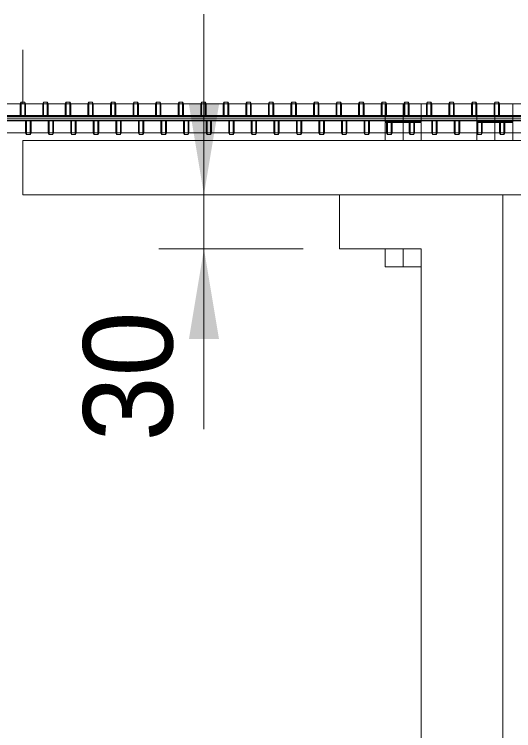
# Model space of a CAD drawing. Units: millimetres at full size, sheet at 1:20; details may follow other scales. Extents: x 0 to 8400, y 0 to 5940.
# Drawn here: x 2304 to 2580.6, y 4578.6 to 4975.6 of the extents above; entities that cross this region are included whole.
import ezdxf
from ezdxf.enums import TextEntityAlignment as Align

# ---------------------------------------------------------------- set-up
doc = ezdxf.new("R2010")
doc.units = ezdxf.units.MM
doc.header["$LTSCALE"] = 20
for name, color, linetype, lineweight in [('側板', 7, 'Continuous', 18), ('寸法', 7, 'Continuous', 13), ('踏板', 7, 'Continuous', 9), ('金物', 7, 'Continuous', 18), ('鉄筋杭', 7, 'Continuous', 18)]:
    doc.layers.add(name, color=color, linetype=linetype, lineweight=lineweight)
doc.styles.add('ＭＳ Ｐゴシック', font='')
doc.styles.get('ＭＳ Ｐゴシック').set_extended_font_data('MS PGothic')

# ---------------------------------------------------------------- blocks, each defined once
blk = doc.blocks.new('filled_arrow')
at = {"color": 0, "linetype": 'Continuous', "lineweight": -2}
blk.add_solid([(7.5, 1.25), (0, 0), (7.5, -1.25)], dxfattribs=at)

msp = doc.modelspace()

# ---------------------------------------------------------------- linework, layer by layer
at = {"layer": '側板'}
for p, q in [((2308.74, 4905.62), (4220.11, 4905.62)), ((2308.74, 4905.62), (2308.74, 4875.62)), ((2308.74, 4875.62), (4216.74, 4875.62))]:
    msp.add_line(p, q, dxfattribs=at)
at = {"layer": '寸法'}
for p, q in [((2409.02, 4975.62), (2409.02, 4745.62)), ((2464.06, 4875.62), (2384.02, 4875.62)), ((2464.06, 4845.62), (2384.02, 4845.62))]:
    msp.add_line(p, q, dxfattribs=at)
at = {"layer": '踏板', "lineweight": 18}
for p, q in [((2484.06, 4875.62), (2484.06, 4845.62)), ((2484.06, 4875.62), (2484.06, 4845.62)), ((2574.69, 4875.62), (2574.69, 4275.62)), ((2484.06, 4845.62), (2529.37, 4845.62)), ((2529.37, 4845.62), (2529.37, 4305.62))]:
    msp.add_line(p, q, dxfattribs=at)
at = {"layer": '金物'}
for p, q in [((2509.4, 4835.62), (2509.4, 4845.62)), ((2519.4, 4835.62), (2519.4, 4845.62)), ((2509.4, 4835.62), (2529.37, 4835.62))]:
    msp.add_line(p, q, dxfattribs=at)
at = {"layer": '鉄筋杭'}
for p, q in [((2308.74, 4956.02), (2308.74, 4926.02)), ((2307.72, 4927.02), (2307.22, 4926.02)), ((2309.72, 4927.02), (2307.72, 4927.02)), ((2307.72, 4919.02), (2307.72, 4927.02)), ((2310.22, 4926.02), (2309.72, 4927.02)), ((2309.72, 4919.02), (2309.72, 4927.02)), ((2320.22, 4927.02), (2319.72, 4926.02)), ((2322.22, 4927.02), (2320.22, 4927.02)), ((2320.22, 4919.02), (2320.22, 4927.02)), ((2322.72, 4926.02), (2322.22, 4927.02)), ((2322.22, 4919.02), (2322.22, 4927.02)), ((2332.72, 4927.02), (2332.22, 4926.02)), ((2334.72, 4927.02), (2332.72, 4927.02)), ((2332.72, 4919.02), (2332.72, 4927.02)), ((2335.22, 4926.02), (2334.72, 4927.02)), ((2334.72, 4919.02), (2334.72, 4927.02)), ((2345.22, 4927.02), (2344.72, 4926.02)), ((2347.22, 4927.02), (2345.22, 4927.02)), ((2345.22, 4919.02), (2345.22, 4927.02)), ((2347.72, 4926.02), (2347.22, 4927.02)), ((2347.22, 4919.02), (2347.22, 4927.02)), ((2357.72, 4927.02), (2357.22, 4926.02)), ((2359.72, 4927.02), (2357.72, 4927.02)), ((2357.72, 4919.02), (2357.72, 4927.02)), ((2360.22, 4926.02), (2359.72, 4927.02)), ((2359.72, 4919.02), (2359.72, 4927.02)), ((2370.22, 4927.02), (2369.72, 4926.02)), ((2372.22, 4927.02), (2370.22, 4927.02)), ((2370.22, 4919.02), (2370.22, 4927.02)), ((2372.72, 4926.02), (2372.22, 4927.02)), ((2372.22, 4919.02), (2372.22, 4927.02)), ((2382.72, 4927.02), (2382.22, 4926.02)), ((2384.72, 4927.02), (2382.72, 4927.02)), ((2382.72, 4919.02), (2382.72, 4927.02)), ((2385.22, 4926.02), (2384.72, 4927.02)), ((2384.72, 4919.02), (2384.72, 4927.02)), ((2395.22, 4927.02), (2394.72, 4926.02)), ((2397.22, 4927.02), (2395.22, 4927.02)), ((2395.22, 4919.02), (2395.22, 4927.02)), ((2397.72, 4926.02), (2397.22, 4927.02)), ((2397.22, 4919.02), (2397.22, 4927.02)), ((2407.72, 4927.02), (2407.22, 4926.02)), ((2409.72, 4927.02), (2407.72, 4927.02)), ((2407.72, 4919.02), (2407.72, 4927.02)), ((2410.22, 4926.02), (2409.72, 4927.02)), ((2409.72, 4919.02), (2409.72, 4927.02)), ((2420.22, 4927.02), (2419.72, 4926.02)), ((2422.22, 4927.02), (2420.22, 4927.02)), ((2420.22, 4919.02), (2420.22, 4927.02)), ((2422.72, 4926.02), (2422.22, 4927.02)), ((2422.22, 4919.02), (2422.22, 4927.02)), ((2432.72, 4927.02), (2432.22, 4926.02)), ((2434.72, 4927.02), (2432.72, 4927.02)), ((2432.72, 4919.02), (2432.72, 4927.02)), ((2435.22, 4926.02), (2434.72, 4927.02)), ((2434.72, 4919.02), (2434.72, 4927.02)), ((2445.22, 4927.02), (2444.72, 4926.02)), ((2447.22, 4927.02), (2445.22, 4927.02)), ((2445.22, 4919.02), (2445.22, 4927.02)), ((2447.72, 4926.02), (2447.22, 4927.02)), ((2447.22, 4919.02), (2447.22, 4927.02)), ((2457.72, 4927.02), (2457.22, 4926.02)), ((2459.72, 4927.02), (2457.72, 4927.02)), ((2457.72, 4919.02), (2457.72, 4927.02)), ((2460.22, 4926.02), (2459.72, 4927.02)), ((2459.72, 4919.02), (2459.72, 4927.02)), ((2470.22, 4927.02), (2469.72, 4926.02)), ((2472.22, 4927.02), (2470.22, 4927.02)), ((2470.22, 4919.02), (2470.22, 4927.02)), ((2472.72, 4926.02), (2472.22, 4927.02)), ((2472.22, 4919.02), (2472.22, 4927.02)), ((2482.72, 4927.02), (2482.22, 4926.02)), ((2484.72, 4927.02), (2482.72, 4927.02)), ((2482.72, 4919.02), (2482.72, 4927.02)), ((2485.22, 4926.02), (2484.72, 4927.02)), ((2484.72, 4919.02), (2484.72, 4927.02)), ((2495.22, 4927.02), (2494.72, 4926.02)), ((2497.22, 4927.02), (2495.22, 4927.02)), ((2495.22, 4919.02), (2495.22, 4927.02)), ((2497.72, 4926.02), (2497.22, 4927.02)), ((2497.22, 4919.02), (2497.22, 4927.02)), ((2507.72, 4927.02), (2507.22, 4926.02)), ((2509.72, 4927.02), (2507.72, 4927.02)), ((2507.72, 4919.02), (2507.72, 4927.02)), ((2510.22, 4926.02), (2509.72, 4927.02)), ((2509.72, 4919.02), (2509.72, 4927.02)), ((2520.22, 4927.02), (2519.72, 4926.02)), ((2522.22, 4927.02), (2520.22, 4927.02)), ((2520.22, 4919.02), (2520.22, 4927.02)), ((2522.72, 4926.02), (2522.22, 4927.02)), ((2522.22, 4919.02), (2522.22, 4927.02)), ((2532.72, 4927.02), (2532.22, 4926.02)), ((2534.72, 4927.02), (2532.72, 4927.02)), ((2532.72, 4919.02), (2532.72, 4927.02)), ((2535.22, 4926.02), (2534.72, 4927.02)), ((2534.72, 4919.02), (2534.72, 4927.02)), ((2545.22, 4927.02), (2544.72, 4926.02)), ((2547.22, 4927.02), (2545.22, 4927.02)), ((2545.22, 4919.02), (2545.22, 4927.02)), ((2547.72, 4926.02), (2547.22, 4927.02)), ((2547.22, 4919.02), (2547.22, 4927.02)), ((2557.72, 4927.02), (2557.22, 4926.02)), ((2559.72, 4927.02), (2557.72, 4927.02)), ((2557.72, 4919.02), (2557.72, 4927.02)), ((2560.22, 4926.02), (2559.72, 4927.02)), ((2559.72, 4919.02), (2559.72, 4927.02)), ((2570.22, 4927.02), (2569.72, 4926.02)), ((2572.22, 4927.02), (2570.22, 4927.02)), ((2570.22, 4919.02), (2570.22, 4927.02)), ((2572.72, 4926.02), (2572.22, 4927.02)), ((2572.22, 4919.02), (2572.22, 4927.02)), ((2736.16, 4926.02), (2129.66, 4926.02)), ((2307.22, 4919.52), (2307.22, 4926.02)), ((2308.74, 4926.02), (4220.11, 4926.02)), ((2310.22, 4919.52), (2310.22, 4926.02)), ((2319.72, 4919.52), (2319.72, 4926.02)), ((2322.72, 4919.52), (2322.72, 4926.02)), ((2332.22, 4919.52), (2332.22, 4926.02)), ((2335.22, 4919.52), (2335.22, 4926.02)), ((2344.72, 4919.52), (2344.72, 4926.02)), ((2347.72, 4919.52), (2347.72, 4926.02)), ((2357.22, 4919.52), (2357.22, 4926.02)), ((2360.22, 4919.52), (2360.22, 4926.02)), ((2369.72, 4919.52), (2369.72, 4926.02)), ((2372.72, 4919.52), (2372.72, 4926.02)), ((2382.22, 4919.52), (2382.22, 4926.02)), ((2385.22, 4919.52), (2385.22, 4926.02)), ((2394.72, 4919.52), (2394.72, 4926.02)), ((2397.72, 4919.52), (2397.72, 4926.02)), ((2407.22, 4919.52), (2407.22, 4926.02)), ((2410.22, 4919.52), (2410.22, 4926.02)), ((2419.72, 4919.52), (2419.72, 4926.02)), ((2422.72, 4919.52), (2422.72, 4926.02)), ((2432.22, 4919.52), (2432.22, 4926.02)), ((2435.22, 4919.52), (2435.22, 4926.02)), ((2444.72, 4919.52), (2444.72, 4926.02)), ((2447.72, 4919.52), (2447.72, 4926.02)), ((2457.22, 4919.52), (2457.22, 4926.02)), ((2460.22, 4919.52), (2460.22, 4926.02)), ((2469.72, 4919.52), (2469.72, 4926.02)), ((2472.72, 4919.52), (2472.72, 4926.02)), ((2482.22, 4919.52), (2482.22, 4926.02)), ((2485.22, 4919.52), (2485.22, 4926.02)), ((2494.72, 4919.52), (2494.72, 4926.02)), ((2497.72, 4919.52), (2497.72, 4926.02)), ((2507.22, 4919.52), (2507.22, 4926.02)), ((2509.4, 4916.02), (2509.4, 4926.02)), ((2510.22, 4919.52), (2510.22, 4926.02)), ((2519.4, 4916.02), (2519.4, 4926.02)), ((2519.72, 4919.52), (2519.72, 4926.02)), ((2522.72, 4919.52), (2522.72, 4926.02)), ((2529.4, 4916.02), (2529.4, 4926.02)), ((2532.22, 4919.52), (2532.22, 4926.02)), ((2535.22, 4919.52), (2535.22, 4926.02)), ((2544.72, 4919.52), (2544.72, 4926.02)), ((2547.72, 4919.52), (2547.72, 4926.02)), ((2557.22, 4919.52), (2557.22, 4926.02)), ((2560.11, 4916.02), (2560.11, 4926.02)), ((2560.22, 4919.52), (2560.22, 4926.02)), ((2569.72, 4919.52), (2569.72, 4926.02)), ((2570.11, 4916.02), (2570.11, 4926.02)), ((2572.72, 4919.52), (2572.72, 4926.02)), ((2580.11, 4916.02), (2580.11, 4926.02)), ((2736.16, 4919.52), (2129.66, 4919.52)), ((2307.72, 4919.02), (2307.22, 4919.52)), ((2309.72, 4919.02), (2310.22, 4919.52)), ((2320.22, 4919.02), (2319.72, 4919.52)), ((2322.22, 4919.02), (2322.72, 4919.52)), ((2332.72, 4919.02), (2332.22, 4919.52)), ((2334.72, 4919.02), (2335.22, 4919.52)), ((2345.22, 4919.02), (2344.72, 4919.52)), ((2347.22, 4919.02), (2347.72, 4919.52)), ((2357.72, 4919.02), (2357.22, 4919.52)), ((2359.72, 4919.02), (2360.22, 4919.52)), ((2370.22, 4919.02), (2369.72, 4919.52)), ((2372.22, 4919.02), (2372.72, 4919.52)), ((2382.72, 4919.02), (2382.22, 4919.52)), ((2384.72, 4919.02), (2385.22, 4919.52)), ((2395.22, 4919.02), (2394.72, 4919.52)), ((2397.22, 4919.02), (2397.72, 4919.52)), ((2407.72, 4919.02), (2407.22, 4919.52)), ((2409.72, 4919.02), (2410.22, 4919.52)), ((2420.22, 4919.02), (2419.72, 4919.52)), ((2422.22, 4919.02), (2422.72, 4919.52)), ((2432.72, 4919.02), (2432.22, 4919.52)), ((2434.72, 4919.02), (2435.22, 4919.52)), ((2445.22, 4919.02), (2444.72, 4919.52)), ((2447.22, 4919.02), (2447.72, 4919.52)), ((2457.72, 4919.02), (2457.22, 4919.52)), ((2459.72, 4919.02), (2460.22, 4919.52)), ((2470.22, 4919.02), (2469.72, 4919.52)), ((2472.22, 4919.02), (2472.72, 4919.52)), ((2482.72, 4919.02), (2482.22, 4919.52)), ((2484.72, 4919.02), (2485.22, 4919.52)), ((2495.22, 4919.02), (2494.72, 4919.52)), ((2497.22, 4919.02), (2497.72, 4919.52)), ((2507.72, 4919.02), (2507.22, 4919.52)), ((2509.72, 4919.02), (2510.22, 4919.52)), ((2520.22, 4919.02), (2519.72, 4919.52)), ((2522.22, 4919.02), (2522.72, 4919.52)), ((2532.72, 4919.02), (2532.22, 4919.52)), ((2534.72, 4919.02), (2535.22, 4919.52)), ((2545.22, 4919.02), (2544.72, 4919.52)), ((2547.22, 4919.02), (2547.72, 4919.52)), ((2557.72, 4919.02), (2557.22, 4919.52)), ((2559.72, 4919.02), (2560.22, 4919.52)), ((2570.22, 4919.02), (2569.72, 4919.52)), ((2572.22, 4919.02), (2572.72, 4919.52)), ((2736.16, 4919.02), (2129.66, 4919.02)), ((2804.28, 4918.02), (2129.66, 4918.02)), ((2736.16, 4917.02), (2129.66, 4917.02)), ((2736.16, 4916.52), (2129.66, 4916.52)), ((2310.72, 4917.02), (2310.22, 4916.52)), ((2310.22, 4910.02), (2310.22, 4916.52)), ((2310.72, 4909.02), (2310.72, 4917.02)), ((2313.22, 4916.52), (2312.72, 4917.02)), ((2312.72, 4909.02), (2312.72, 4917.02)), ((2313.22, 4910.02), (2313.22, 4916.52)), ((2323.22, 4917.02), (2322.72, 4916.52)), ((2322.72, 4910.02), (2322.72, 4916.52)), ((2323.22, 4909.02), (2323.22, 4917.02)), ((2325.72, 4916.52), (2325.22, 4917.02)), ((2325.22, 4909.02), (2325.22, 4917.02)), ((2325.72, 4910.02), (2325.72, 4916.52)), ((2335.72, 4917.02), (2335.22, 4916.52)), ((2335.22, 4910.02), (2335.22, 4916.52)), ((2335.72, 4909.02), (2335.72, 4917.02)), ((2338.22, 4916.52), (2337.72, 4917.02)), ((2337.72, 4909.02), (2337.72, 4917.02)), ((2338.22, 4910.02), (2338.22, 4916.52)), ((2348.22, 4917.02), (2347.72, 4916.52)), ((2347.72, 4910.02), (2347.72, 4916.52)), ((2348.22, 4909.02), (2348.22, 4917.02)), ((2350.72, 4916.52), (2350.22, 4917.02)), ((2350.22, 4909.02), (2350.22, 4917.02)), ((2350.72, 4910.02), (2350.72, 4916.52)), ((2360.72, 4917.02), (2360.22, 4916.52)), ((2360.22, 4910.02), (2360.22, 4916.52)), ((2360.72, 4909.02), (2360.72, 4917.02)), ((2363.22, 4916.52), (2362.72, 4917.02)), ((2362.72, 4909.02), (2362.72, 4917.02)), ((2363.22, 4910.02), (2363.22, 4916.52)), ((2373.22, 4917.02), (2372.72, 4916.52)), ((2372.72, 4910.02), (2372.72, 4916.52)), ((2373.22, 4909.02), (2373.22, 4917.02)), ((2375.72, 4916.52), (2375.22, 4917.02)), ((2375.22, 4909.02), (2375.22, 4917.02)), ((2375.72, 4910.02), (2375.72, 4916.52)), ((2385.72, 4917.02), (2385.22, 4916.52)), ((2385.22, 4910.02), (2385.22, 4916.52)), ((2385.72, 4909.02), (2385.72, 4917.02)), ((2388.22, 4916.52), (2387.72, 4917.02)), ((2387.72, 4909.02), (2387.72, 4917.02)), ((2388.22, 4910.02), (2388.22, 4916.52)), ((2398.22, 4917.02), (2397.72, 4916.52)), ((2397.72, 4910.02), (2397.72, 4916.52)), ((2398.22, 4909.02), (2398.22, 4917.02)), ((2400.72, 4916.52), (2400.22, 4917.02)), ((2400.22, 4909.02), (2400.22, 4917.02)), ((2400.72, 4910.02), (2400.72, 4916.52)), ((2410.72, 4917.02), (2410.22, 4916.52)), ((2410.22, 4910.02), (2410.22, 4916.52)), ((2410.72, 4909.02), (2410.72, 4917.02)), ((2413.22, 4916.52), (2412.72, 4917.02)), ((2412.72, 4909.02), (2412.72, 4917.02)), ((2413.22, 4910.02), (2413.22, 4916.52)), ((2423.22, 4917.02), (2422.72, 4916.52)), ((2422.72, 4910.02), (2422.72, 4916.52)), ((2423.22, 4909.02), (2423.22, 4917.02)), ((2425.72, 4916.52), (2425.22, 4917.02)), ((2425.22, 4909.02), (2425.22, 4917.02)), ((2425.72, 4910.02), (2425.72, 4916.52)), ((2435.72, 4917.02), (2435.22, 4916.52)), ((2435.22, 4910.02), (2435.22, 4916.52)), ((2435.72, 4909.02), (2435.72, 4917.02)), ((2438.22, 4916.52), (2437.72, 4917.02)), ((2437.72, 4909.02), (2437.72, 4917.02)), ((2438.22, 4910.02), (2438.22, 4916.52)), ((2448.22, 4917.02), (2447.72, 4916.52)), ((2447.72, 4910.02), (2447.72, 4916.52)), ((2448.22, 4909.02), (2448.22, 4917.02)), ((2450.72, 4916.52), (2450.22, 4917.02)), ((2450.22, 4909.02), (2450.22, 4917.02)), ((2450.72, 4910.02), (2450.72, 4916.52)), ((2460.72, 4917.02), (2460.22, 4916.52)), ((2460.22, 4910.02), (2460.22, 4916.52)), ((2460.72, 4909.02), (2460.72, 4917.02)), ((2463.22, 4916.52), (2462.72, 4917.02)), ((2462.72, 4909.02), (2462.72, 4917.02)), ((2463.22, 4910.02), (2463.22, 4916.52)), ((2473.22, 4917.02), (2472.72, 4916.52)), ((2472.72, 4910.02), (2472.72, 4916.52)), ((2473.22, 4909.02), (2473.22, 4917.02)), ((2475.72, 4916.52), (2475.22, 4917.02)), ((2475.22, 4909.02), (2475.22, 4917.02)), ((2475.72, 4910.02), (2475.72, 4916.52)), ((2485.72, 4917.02), (2485.22, 4916.52)), ((2485.22, 4910.02), (2485.22, 4916.52)), ((2485.72, 4909.02), (2485.72, 4917.02)), ((2488.22, 4916.52), (2487.72, 4917.02)), ((2487.72, 4909.02), (2487.72, 4917.02)), ((2488.22, 4910.02), (2488.22, 4916.52)), ((2498.22, 4917.02), (2497.72, 4916.52)), ((2497.72, 4910.02), (2497.72, 4916.52)), ((2498.22, 4909.02), (2498.22, 4917.02)), ((2500.72, 4916.52), (2500.22, 4917.02)), ((2500.22, 4909.02), (2500.22, 4917.02)), ((2500.72, 4910.02), (2500.72, 4916.52)), ((2509.4, 4916.02), (2529.4, 4916.02)), ((2509.4, 4915.62), (2529.4, 4915.62)), ((2509.4, 4915.62), (2509.4, 4905.62)), ((2509.4, 4915.62), (2509.4, 4905.62)), ((2510.72, 4917.02), (2510.22, 4916.52)), ((2510.22, 4910.02), (2510.22, 4916.52)), ((2510.72, 4909.02), (2510.72, 4917.02)), ((2513.22, 4916.52), (2512.72, 4917.02)), ((2512.72, 4909.02), (2512.72, 4917.02)), ((2513.22, 4910.02), (2513.22, 4916.52)), ((2519.4, 4915.62), (2519.4, 4905.62)), ((2523.22, 4917.02), (2522.72, 4916.52)), ((2522.72, 4910.02), (2522.72, 4916.52)), ((2523.22, 4909.02), (2523.22, 4917.02)), ((2525.72, 4916.52), (2525.22, 4917.02)), ((2525.22, 4909.02), (2525.22, 4917.02)), ((2525.72, 4910.02), (2525.72, 4916.52)), ((2529.4, 4915.62), (2529.4, 4905.62)), ((2535.72, 4917.02), (2535.22, 4916.52)), ((2535.22, 4910.02), (2535.22, 4916.52)), ((2535.72, 4909.02), (2535.72, 4917.02)), ((2538.22, 4916.52), (2537.72, 4917.02)), ((2537.72, 4909.02), (2537.72, 4917.02)), ((2538.22, 4910.02), (2538.22, 4916.52)), ((2548.22, 4917.02), (2547.72, 4916.52)), ((2547.72, 4910.02), (2547.72, 4916.52)), ((2548.22, 4909.02), (2548.22, 4917.02)), ((2550.72, 4916.52), (2550.22, 4917.02)), ((2550.22, 4909.02), (2550.22, 4917.02)), ((2550.72, 4910.02), (2550.72, 4916.52)), ((2560.11, 4916.02), (2580.11, 4916.02)), ((2560.11, 4915.62), (2580.11, 4915.62)), ((2560.11, 4915.62), (2560.11, 4905.62)), ((2560.72, 4917.02), (2560.22, 4916.52)), ((2560.22, 4910.02), (2560.22, 4916.52)), ((2560.72, 4909.02), (2560.72, 4917.02)), ((2563.22, 4916.52), (2562.72, 4917.02)), ((2562.72, 4909.02), (2562.72, 4917.02)), ((2563.22, 4910.02), (2563.22, 4916.52)), ((2570.11, 4915.62), (2570.11, 4905.62)), ((2573.22, 4917.02), (2572.72, 4916.52)), ((2572.72, 4910.02), (2572.72, 4916.52)), ((2573.22, 4909.02), (2573.22, 4917.02)), ((2575.72, 4916.52), (2575.22, 4917.02)), ((2575.22, 4909.02), (2575.22, 4917.02)), ((2575.72, 4910.02), (2575.72, 4916.52)), ((2580.11, 4915.62), (2580.11, 4905.62)), ((2736.16, 4910.02), (2129.66, 4910.02)), ((2310.72, 4909.02), (2310.22, 4910.02)), ((2312.72, 4909.02), (2310.72, 4909.02)), ((2312.72, 4909.02), (2313.22, 4910.02)), ((2323.22, 4909.02), (2322.72, 4910.02)), ((2325.22, 4909.02), (2323.22, 4909.02)), ((2325.22, 4909.02), (2325.72, 4910.02)), ((2335.72, 4909.02), (2335.22, 4910.02)), ((2337.72, 4909.02), (2335.72, 4909.02)), ((2337.72, 4909.02), (2338.22, 4910.02)), ((2348.22, 4909.02), (2347.72, 4910.02)), ((2350.22, 4909.02), (2348.22, 4909.02)), ((2350.22, 4909.02), (2350.72, 4910.02)), ((2360.72, 4909.02), (2360.22, 4910.02)), ((2362.72, 4909.02), (2360.72, 4909.02)), ((2362.72, 4909.02), (2363.22, 4910.02)), ((2373.22, 4909.02), (2372.72, 4910.02)), ((2375.22, 4909.02), (2373.22, 4909.02)), ((2375.22, 4909.02), (2375.72, 4910.02)), ((2385.72, 4909.02), (2385.22, 4910.02)), ((2387.72, 4909.02), (2385.72, 4909.02)), ((2387.72, 4909.02), (2388.22, 4910.02)), ((2398.22, 4909.02), (2397.72, 4910.02)), ((2400.22, 4909.02), (2398.22, 4909.02)), ((2400.22, 4909.02), (2400.72, 4910.02)), ((2410.72, 4909.02), (2410.22, 4910.02)), ((2412.72, 4909.02), (2410.72, 4909.02)), ((2412.72, 4909.02), (2413.22, 4910.02)), ((2423.22, 4909.02), (2422.72, 4910.02)), ((2425.22, 4909.02), (2423.22, 4909.02)), ((2425.22, 4909.02), (2425.72, 4910.02)), ((2435.72, 4909.02), (2435.22, 4910.02)), ((2437.72, 4909.02), (2435.72, 4909.02)), ((2437.72, 4909.02), (2438.22, 4910.02)), ((2448.22, 4909.02), (2447.72, 4910.02)), ((2450.22, 4909.02), (2448.22, 4909.02)), ((2450.22, 4909.02), (2450.72, 4910.02)), ((2460.72, 4909.02), (2460.22, 4910.02)), ((2462.72, 4909.02), (2460.72, 4909.02)), ((2462.72, 4909.02), (2463.22, 4910.02)), ((2473.22, 4909.02), (2472.72, 4910.02)), ((2475.22, 4909.02), (2473.22, 4909.02)), ((2475.22, 4909.02), (2475.72, 4910.02)), ((2485.72, 4909.02), (2485.22, 4910.02)), ((2487.72, 4909.02), (2485.72, 4909.02)), ((2487.72, 4909.02), (2488.22, 4910.02)), ((2498.22, 4909.02), (2497.72, 4910.02)), ((2500.22, 4909.02), (2498.22, 4909.02)), ((2500.22, 4909.02), (2500.72, 4910.02)), ((2510.72, 4909.02), (2510.22, 4910.02)), ((2512.72, 4909.02), (2510.72, 4909.02)), ((2512.72, 4909.02), (2513.22, 4910.02)), ((2523.22, 4909.02), (2522.72, 4910.02)), ((2525.22, 4909.02), (2523.22, 4909.02)), ((2525.22, 4909.02), (2525.72, 4910.02)), ((2535.72, 4909.02), (2535.22, 4910.02)), ((2537.72, 4909.02), (2535.72, 4909.02)), ((2537.72, 4909.02), (2538.22, 4910.02)), ((2548.22, 4909.02), (2547.72, 4910.02)), ((2550.22, 4909.02), (2548.22, 4909.02)), ((2550.22, 4909.02), (2550.72, 4910.02)), ((2560.72, 4909.02), (2560.22, 4910.02)), ((2562.72, 4909.02), (2560.72, 4909.02)), ((2562.72, 4909.02), (2563.22, 4910.02)), ((2573.22, 4909.02), (2572.72, 4910.02)), ((2575.22, 4909.02), (2573.22, 4909.02)), ((2575.22, 4909.02), (2575.72, 4910.02))]:
    msp.add_line(p, q, dxfattribs=at)

# ---------------------------------------------------------------- block references
at = {"layer": '寸法', "xscale": 6.67, "yscale": 6.67}
for p, rotation in [((2409.02, 4875.62), 90), ((2409.02, 4845.62), 270)]:
    msp.add_blockref('filled_arrow', p, dxfattribs=dict(at, rotation=rotation))

# ---------------------------------------------------------------- texts
at = {"layer": '寸法', "style": 'ＭＳ Ｐゴシック'}
msp.add_text('30', height=49.49, rotation=90, dxfattribs=at).set_placement((2366.88, 4774.92), align=Align.MIDDLE_CENTER)

doc.saveas('drawing.dxf')
